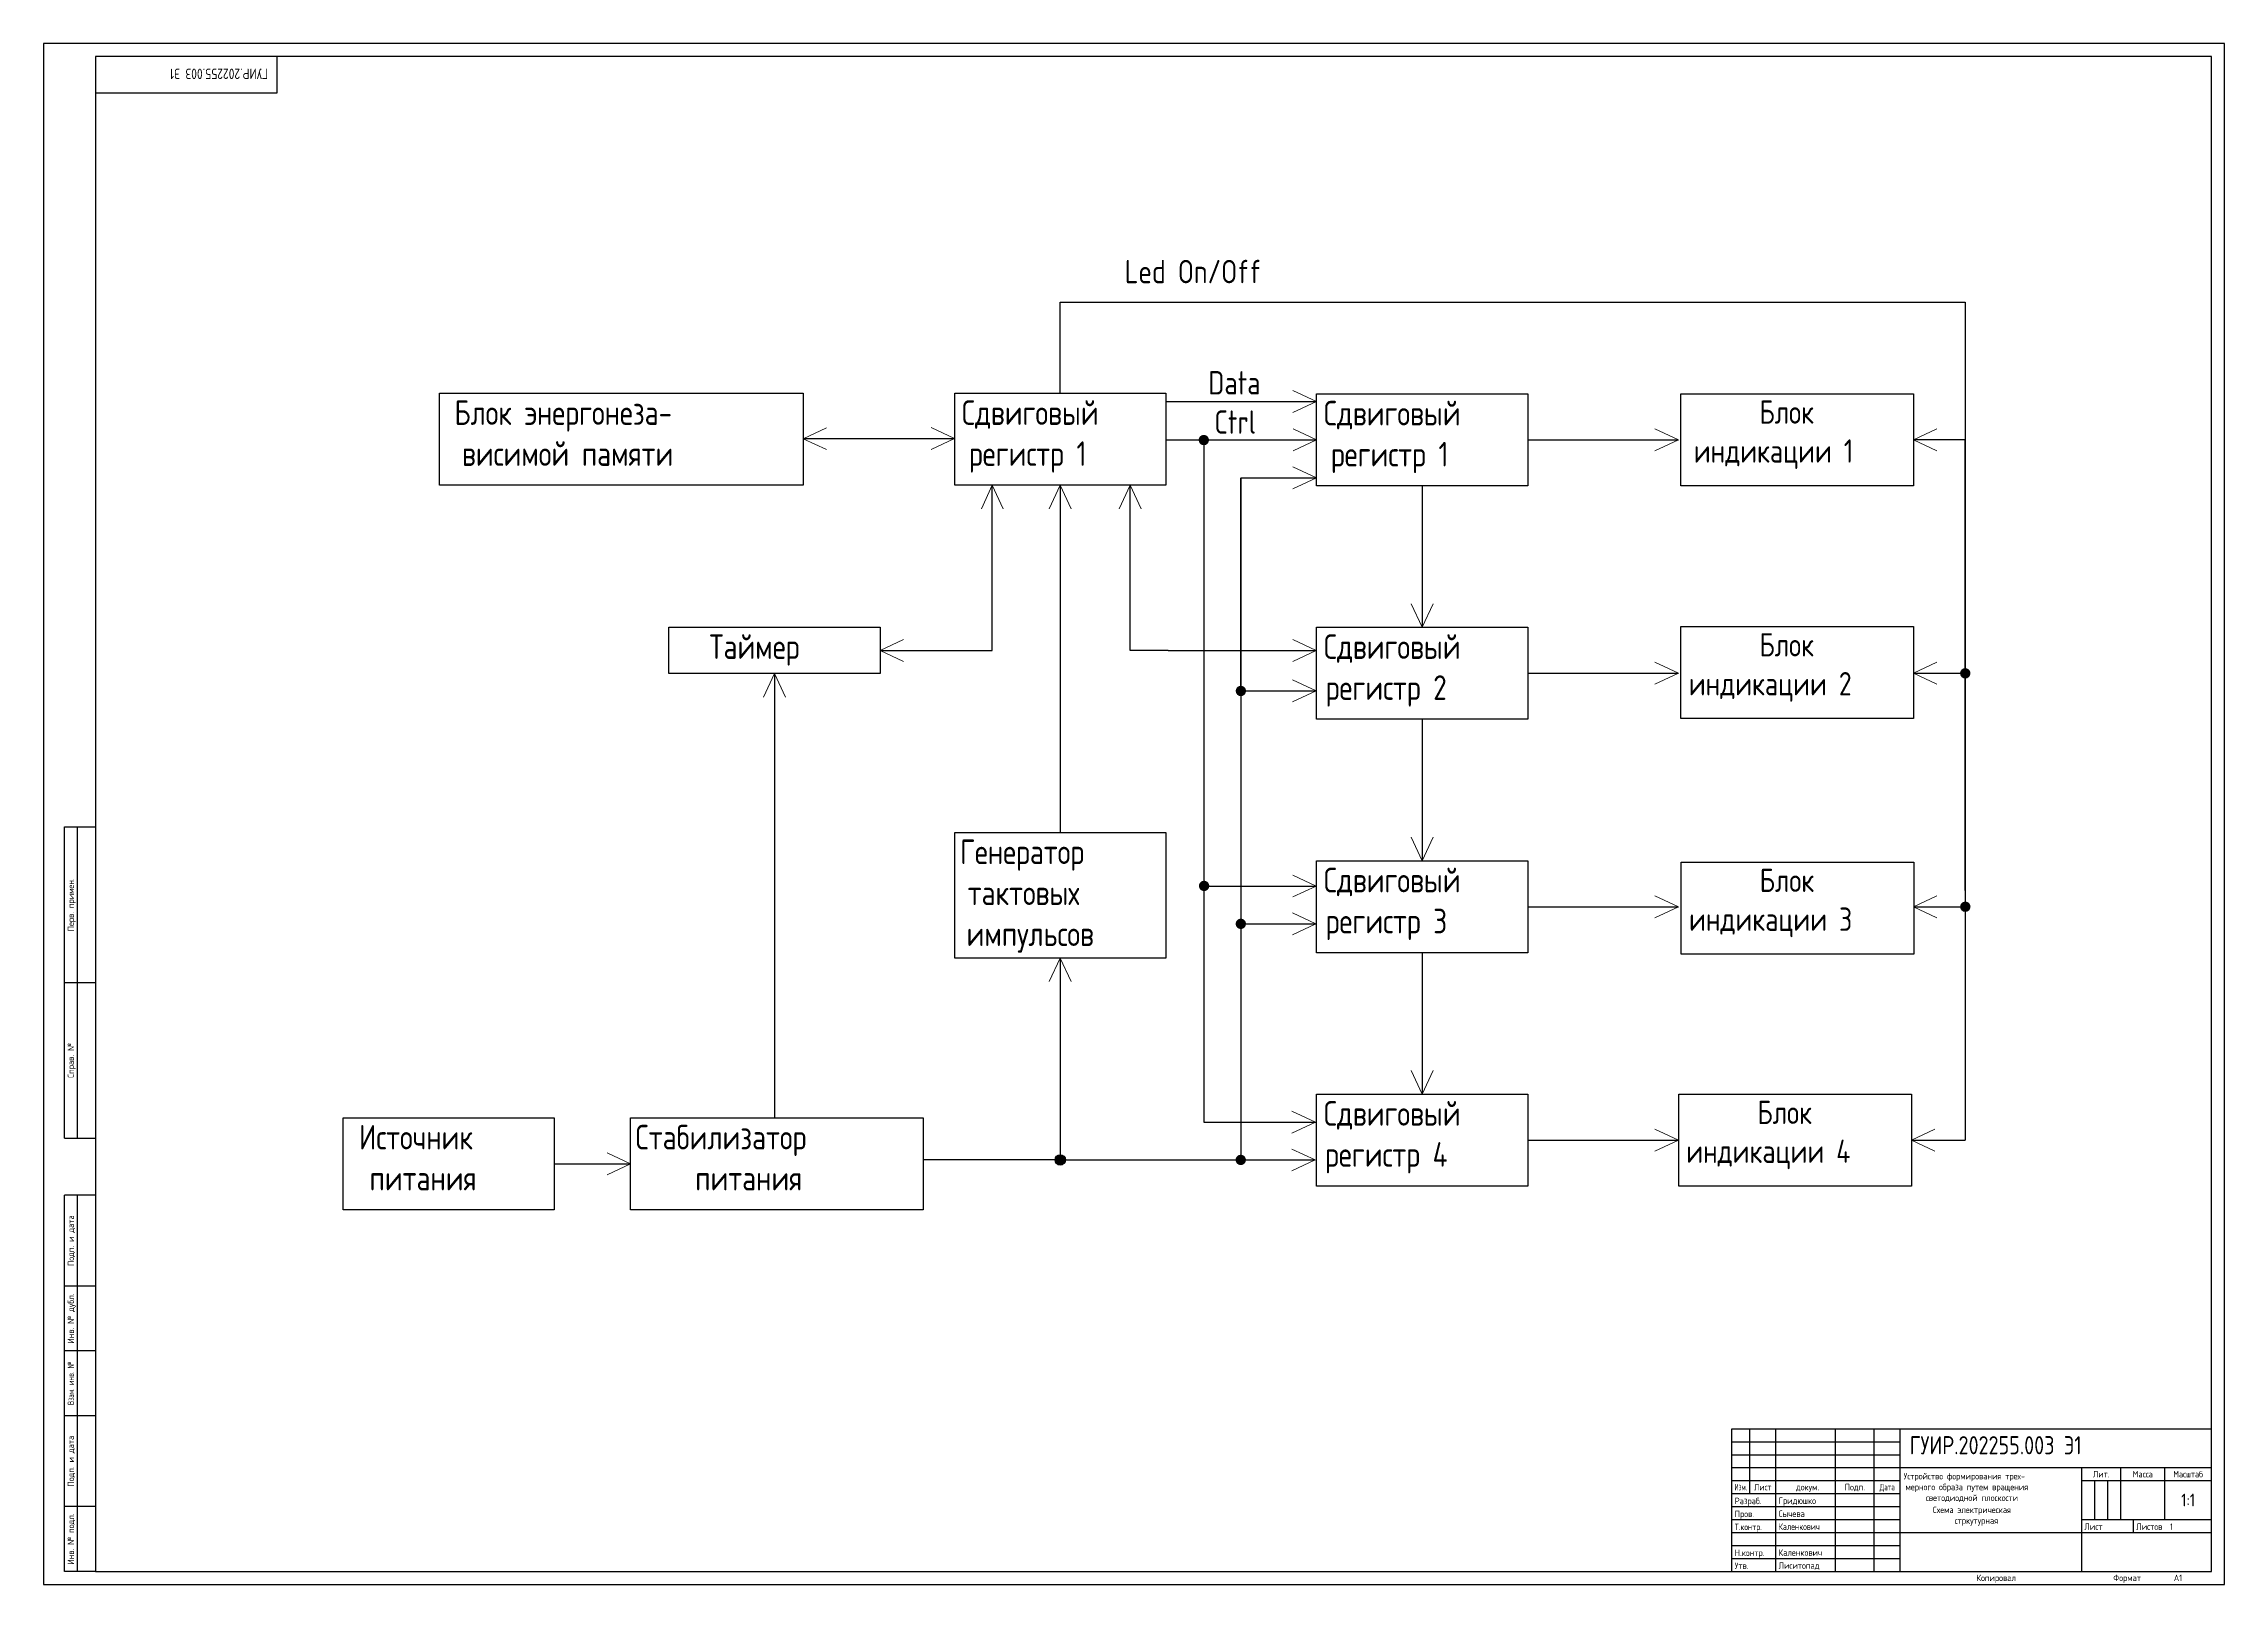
# Model space of a CAD drawing. Header units: millimetres. Extents: x 17286 to 18127, y 22740 to 23334.
import ezdxf
from ezdxf.enums import TextEntityAlignment as Align

# ---------------------------------------------------------------- set-up
doc = ezdxf.new("R2010")
doc.units = ezdxf.units.MM
for name, color, linetype, lineweight in [('0.25-STAMP', 7, 'Continuous', 25), ('0.25-TEXT', 7, 'Continuous', 25), ('0.3-STAMP', 7, 'Continuous', 30), ('Рамка А1', 10, 'Continuous', 25), ('стрелки', 7, 'Continuous', 20)]:
    doc.layers.add(name, color=color, linetype=linetype, lineweight=lineweight)
doc.styles.add('ГОСТ 2.304', font='cs_gost2304.shx')

# ---------------------------------------------------------------- blocks, each defined once
blk = doc.blocks.new('Рамка А1-горизонтально')
at = {"layer": '0.25-STAMP'}
for p, q in [((651, 55), (716, 55)), ((651, 50), (716, 50)), ((651, 45), (716, 45)), ((791, 25), (791, 40)), ((796, 25), (796, 40)), ((651, 30), (716, 30)), ((651, 25), (716, 25)), ((651, 20), (716, 20)), ((651, 15), (716, 15)), ((651, 10), (716, 10))]:
    blk.add_line(p, q, dxfattribs=at)
blk.add_lwpolyline([(0, 0), (841, 0), (841, 594), (0, 594), (0, 0)], dxfattribs=at)
at = {"layer": '0.3-STAMP'}
for p, q in [((20, 589), (20, 575)), ((90, 589), (20, 589)), ((90, 575), (90, 589)), ((20, 575), (90, 575)), ((8, 172), (8, 292)), ((8, 292), (20, 292)), ((13, 172), (13, 292)), ((20, 292), (20, 172)), ((8, 232), (20, 232)), ((8, 172), (20, 172)), ((8, 5), (8, 150)), ((20, 150), (8, 150)), ((13, 5), (13, 150)), ((20, 150), (20, 5)), ((20, 115), (8, 115)), ((20, 90), (8, 90)), ((20, 65), (8, 65)), ((651, 60), (836, 60)), ((651, 5), (651, 60)), ((658, 35), (658, 60)), ((668, 5), (668, 60)), ((691, 5), (691, 60)), ((706, 5), (706, 60)), ((716, 5), (716, 60)), ((836, 5), (836, 60)), ((716, 45), (836, 45)), ((786, 5), (786, 45)), ((801, 25), (801, 45)), ((818, 25), (818, 45)), ((651, 40), (716, 40)), ((651, 35), (716, 35)), ((786, 40), (836, 40)), ((20, 30), (8, 30)), ((716, 20), (836, 20)), ((786, 25), (836, 25)), ((806, 20), (806, 25)), ((20, 5), (8, 5)), ((651, 5), (836, 5))]:
    blk.add_line(p, q, dxfattribs=at)
blk.add_lwpolyline([(20, 5), (836, 5), (836, 589), (20, 589), (20, 5)], dxfattribs=at)
at = {"layer": '0.25-TEXT', "style": 'ГОСТ 2.304'}
for s, p in [('Перв. примен.', (10.5, 262)), ('Справ. №', (10.5, 202)), ('Подп. и дата', (10.5, 132.5)), ('Инв. № дубл.', (10.5, 102.5)), ('Подп. и дата', (10.5, 47.5)), ('Инв. № подл.', (10.5, 17.5))]:
    blk.add_text(s, height=2.5, rotation=90, dxfattribs=at).set_placement(p, align=Align.MIDDLE_CENTER)
at = {"layer": '0.25-TEXT', "style": 'ГОСТ 2.304', "width": 0.8}
blk.add_text('Взам. инв. №', height=2.5, rotation=90, dxfattribs=at).set_placement((10.5, 77.5), align=Align.MIDDLE_CENTER)
at = {"layer": '0.25-TEXT', "style": 'ГОСТ 2.304'}
for s, height, p in [('Лит.', 2.5, (793.5, 42.5)), ('Масса', 2.5, (809.5, 42.5)), (' докум.', 2.5, (679.5, 37.5)), ('Подп.', 2.5, (698.5, 37.5)), ('1:1', 5, (827, 32.5))]:
    blk.add_text(s, height=height, dxfattribs=at).set_placement(p, align=Align.MIDDLE_CENTER)
for s, width, p in [('Масштаб', 0.91954, (827, 42.5)), ('Изм.', 0.75, (654.5, 37.5)), ('Лист', 0.9, (663, 37.5)), ('Дата', 0.8, (711, 37.5))]:
    blk.add_text(s, height=2.5, dxfattribs=dict(at, width=width)).set_placement(p, align=Align.MIDDLE_CENTER)
for s, p in [('Разраб.', (652.16, 30.92)), ('Пров.', (652.16, 25.92)), ('Сычева', (669.06, 26)), ('Гридюшко', (669.06, 31)), ('Лист', (787, 21)), ('Листов  1', (807, 21)), ('Утв.', (652.16, 5.92)), ('Лиситопад', (669.06, 6)), ('A1', (821.5, 1.25))]:
    blk.add_text(s, height=2.5, dxfattribs=at).set_placement(p)
for s, width, p in [('Т.контр.', 0.9, (652.16, 20.92)), ('Каленкович', 0.9, (669.06, 21)), ('Н.контр.', 0.95, (652.16, 10.92)), ('Каленкович', 0.95, (669.06, 11))]:
    blk.add_text(s, height=2.5, dxfattribs=dict(at, width=width)).set_placement(p)
for s, p in [('Копировал', (753, 1.25)), ('Формат', (803.5, 1.25))]:
    blk.add_text(s, height=2.5, dxfattribs=at).set_placement(p, align=Align.CENTER)

msp = doc.modelspace()

# ---------------------------------------------------------------- hatches: boundary and pattern name
h = msp.add_hatch(color=256)
h.dxf.hatch_style = 1
h.paths.add_polyline_path([(17735.53, 23181.48), (17733.53, 23181.48), (17731.53, 23181.48, 1)])
h.paths.add_polyline_path([(17733.53, 23183.48), (17733.53, 23181.48), (17735.53, 23181.48, 0.414214)])
h.paths.add_polyline_path([(17733.53, 23183.48, 0.414214), (17731.53, 23181.48), (17733.53, 23181.48)])
h = msp.add_hatch(color=256)
h.dxf.hatch_style = 1
h.paths.add_polyline_path([(17749.82, 23084.74), (17747.82, 23084.74), (17745.82, 23084.74, 1)])
h.paths.add_polyline_path([(17747.82, 23086.74), (17747.82, 23084.74), (17749.82, 23084.74, 0.414214)])
h.paths.add_polyline_path([(17747.82, 23086.74, 0.414214), (17745.82, 23084.74), (17747.82, 23084.74)])
h = msp.add_hatch(color=256)
h.dxf.hatch_style = 1
h.paths.add_polyline_path([(18029.17, 23091.54), (18027.16, 23091.54), (18025.16, 23091.54, 1)])
h.paths.add_polyline_path([(18027.16, 23093.54), (18027.16, 23091.54), (18029.17, 23091.54, 0.414214)])
h.paths.add_polyline_path([(18027.16, 23093.54, 0.414214), (18025.16, 23091.54), (18027.16, 23091.54)])
h = msp.add_hatch(color=256)
h.dxf.hatch_style = 1
h.paths.add_polyline_path([(17735.64, 23009.59), (17733.64, 23009.59), (17731.64, 23009.59, 1)])
h.paths.add_polyline_path([(17733.64, 23011.59), (17733.64, 23009.59), (17735.64, 23009.59, 0.414214)])
h.paths.add_polyline_path([(17733.64, 23011.59, 0.414214), (17731.64, 23009.59), (17733.64, 23009.59)])
h = msp.add_hatch(color=256)
h.dxf.hatch_style = 1
h.paths.add_polyline_path([(18029.2, 23001.55), (18027.19, 23001.55), (18025.19, 23001.55, 1)])
h.paths.add_polyline_path([(18027.19, 23003.55), (18027.19, 23001.55), (18029.2, 23001.55, 0.414214)])
h.paths.add_polyline_path([(18027.19, 23003.55, 0.414214), (18025.19, 23001.55), (18027.19, 23001.55)])
h = msp.add_hatch(color=256)
h.dxf.hatch_style = 1
h.paths.add_polyline_path([(17749.8, 22994.96), (17747.8, 22994.96), (17745.8, 22994.96, 1)])
h.paths.add_polyline_path([(17747.8, 22996.96), (17747.8, 22994.96), (17749.8, 22994.96, 0.414214)])
h.paths.add_polyline_path([(17747.8, 22996.96, 0.414214), (17745.8, 22994.96), (17747.8, 22994.96)])
h = msp.add_hatch(color=256)
h.dxf.hatch_style = 1
h.paths.add_polyline_path([(17680.16, 22903.94), (17678.16, 22903.94), (17676.15, 22903.94, 1)])
h.paths.add_polyline_path([(17678.16, 22905.94), (17678.16, 22903.94), (17680.16, 22903.94, 0.414214)])
h.paths.add_polyline_path([(17678.16, 22905.94, 0.414214), (17676.15, 22903.94), (17678.16, 22903.94)])
h = msp.add_hatch(color=256)
h.dxf.hatch_style = 1
h.paths.add_polyline_path([(17749.78, 22903.95), (17747.78, 22903.95), (17745.77, 22903.95, 1)])
h.paths.add_polyline_path([(17747.78, 22905.95), (17747.78, 22903.95), (17749.78, 22903.95, 0.414214)])
h.paths.add_polyline_path([(17747.78, 22905.95, 0.414214), (17745.77, 22903.95), (17747.78, 22903.95)])

# ---------------------------------------------------------------- linework, layer by layer
for p, q in [((17678.16, 23199.51), (17678.16, 23234.63)), ((17678.16, 23234.63), (18027.19, 23234.63)), ((18027.19, 23234.63), (18027.19, 23181.57)), ((17718.86, 23196.34), (17776.96, 23196.34)), ((17579.35, 23182.07), (17637.44, 23182.07)), ((17718.95, 23181.57), (17777.04, 23181.57)), ((17733.57, 23181.57), (17733.57, 22918.56)), ((17858.45, 23181.57), (17916.55, 23181.57)), ((18027.19, 23181.57), (18007.19, 23181.57)), ((18027.19, 23007.82), (18027.19, 23181.57)), ((18027.19, 23181.57), (18027.19, 23091.57)), ((17651.96, 23100.37), (17651.96, 23164.08)), ((17678.16, 23164.08), (17678.16, 23030.2)), ((17705.15, 23100.39), (17705.15, 23164.09)), ((17747.77, 23084.77), (17747.77, 23166.95)), ((17747.77, 23166.95), (17747.77, 22903.94)), ((17747.91, 23166.95), (17776.96, 23166.95)), ((17817.75, 23163.85), (17817.75, 23109.29)), ((17608.66, 23100.36), (17651.96, 23100.37)), ((17719.84, 23100.37), (17705.15, 23100.37)), ((17719.84, 23100.37), (17733.57, 23100.37)), ((17733.57, 23100.37), (17776.9, 23100.37)), ((17567.95, 23091.46), (17567.95, 22981.75)), ((17858.45, 23091.57), (17916.55, 23091.57)), ((18007.19, 23091.57), (18027.19, 23091.57)), ((18027.19, 23091.57), (18027.19, 23001.57)), ((17747.77, 23084.77), (17776.82, 23084.77)), ((17817.75, 23073.85), (17817.75, 23019.29)), ((17733.57, 23009.56), (17776.87, 23009.56)), ((17858.45, 23001.57), (17916.55, 23001.57)), ((18007.19, 23001.57), (18027.19, 23001.57)), ((18027.19, 23001.57), (18027.19, 22911.57)), ((17747.74, 22994.94), (17776.79, 22994.94)), ((17567.95, 22981.75), (17567.95, 22920.18)), ((17678.16, 22981.75), (17678.16, 22903.94)), ((17817.75, 22983.89), (17817.75, 22929.33)), ((17733.57, 22918.56), (17776.59, 22918.56)), ((17858.45, 22911.61), (17916.55, 22911.61)), ((18006.41, 22911.61), (18027.19, 22911.57)), ((17482.99, 22902.46), (17512.48, 22902.46)), ((17678.16, 22903.94), (17625.35, 22903.94)), ((17678.16, 22903.94), (17747.77, 22903.94)), ((17747.77, 22903.94), (17776.5, 22903.94))]:
    msp.add_line(p, q)
for points in [[(17438.78, 23199.51), (17578.97, 23199.51), (17578.97, 23164.08), (17438.78, 23164.08)], [(17637.45, 23199.51), (17718.86, 23199.51), (17718.86, 23164.08), (17637.45, 23164.08)], [(17777.04, 23199.29), (17858.45, 23199.29), (17858.45, 23163.85), (17777.04, 23163.85)], [(17917.55, 23199.29), (18007.19, 23199.29), (18007.19, 23163.85), (17917.55, 23163.85)], [(17527.24, 23109.29), (17608.66, 23109.29), (17608.66, 23091.46), (17527.24, 23091.46)], [(17777.04, 23109.29), (17858.45, 23109.29), (17858.45, 23073.85), (17777.04, 23073.85)], [(17917.55, 23109.57), (18007.19, 23109.57), (18007.19, 23074.13), (17917.55, 23074.13)], [(17637.45, 23030.2), (17718.86, 23030.2), (17718.86, 22981.75), (17637.45, 22981.75)], [(17777.04, 23019.29), (17858.45, 23019.29), (17858.45, 22983.85), (17777.04, 22983.85)], [(17917.65, 23018.77), (18007.29, 23018.77), (18007.29, 22983.34), (17917.65, 22983.34)], [(17777.04, 22929.33), (17858.45, 22929.33), (17858.45, 22893.89), (17777.04, 22893.89)], [(17916.77, 22929.33), (18006.41, 22929.33), (18006.41, 22893.89), (17916.77, 22893.89)], [(17401.57, 22920.18), (17482.99, 22920.18), (17482.99, 22884.74), (17401.57, 22884.74)], [(17512.48, 22920.18), (17625.35, 22920.18), (17625.35, 22884.74), (17512.48, 22884.74)]]:
    msp.add_lwpolyline(points, close=True)
msp.add_circle((17678.16, 22903.94), 2)
at = {"layer": 'стрелки'}
for p, q in [((17776.96, 23196.34), (17767.89, 23200.56)), ((17776.96, 23196.34), (17767.89, 23192.11)), ((17578.97, 23182.01), (17588.03, 23186.24)), ((17578.97, 23182.01), (17588.03, 23177.79)), ((17637.44, 23182.07), (17628.38, 23186.3)), ((17637.44, 23182.07), (17628.38, 23177.85)), ((17777.04, 23181.57), (17767.98, 23185.8)), ((17777.04, 23181.57), (17767.98, 23177.34)), ((17916.55, 23181.57), (17907.48, 23185.8)), ((17916.55, 23181.57), (17907.48, 23177.34)), ((18007.19, 23181.57), (18016.25, 23185.8)), ((18007.19, 23181.57), (18016.25, 23177.34)), ((17776.96, 23166.95), (17767.89, 23171.18)), ((17651.96, 23164.08), (17647.74, 23155.01)), ((17651.96, 23164.08), (17656.19, 23155.01)), ((17678.16, 23164.08), (17673.93, 23155.01)), ((17678.16, 23164.08), (17682.38, 23155.01)), ((17705.15, 23164.08), (17700.92, 23155.01)), ((17705.15, 23164.08), (17709.37, 23155.01)), ((17776.96, 23166.95), (17767.89, 23162.72)), ((17817.75, 23109.29), (17813.52, 23118.35)), ((17817.75, 23109.29), (17821.97, 23118.35)), ((17608.66, 23100.37), (17617.72, 23104.6)), ((17776.9, 23100.37), (17767.84, 23104.6)), ((17608.66, 23100.37), (17617.72, 23096.15)), ((17776.9, 23100.37), (17767.84, 23096.15)), ((17916.55, 23091.57), (17907.48, 23095.8)), ((18007.19, 23091.57), (18016.25, 23095.8)), ((17567.95, 23091.46), (17563.73, 23082.4)), ((17567.95, 23091.46), (17572.18, 23082.4)), ((17776.82, 23084.77), (17767.76, 23088.99)), ((17916.55, 23091.57), (17907.48, 23087.34)), ((18007.19, 23091.57), (18016.25, 23087.34)), ((17776.82, 23084.77), (17767.76, 23080.54)), ((17817.75, 23019.29), (17813.52, 23028.35)), ((17817.75, 23019.29), (17821.97, 23028.35)), ((17776.87, 23009.56), (17767.81, 23013.79)), ((17776.87, 23009.56), (17767.81, 23005.34)), ((17916.55, 23001.57), (17907.48, 23005.8)), ((17916.55, 23001.57), (17907.48, 22997.34)), ((18007.19, 23001.57), (18016.25, 23005.8)), ((18007.19, 23001.57), (18016.25, 22997.34)), ((17776.79, 22994.94), (17767.72, 22999.17)), ((17776.79, 22994.94), (17767.72, 22990.72)), ((17678.16, 22981.75), (17673.93, 22972.69)), ((17678.16, 22981.75), (17682.38, 22972.69)), ((17817.75, 22929.33), (17813.52, 22938.39)), ((17817.75, 22929.33), (17821.97, 22938.39)), ((17776.59, 22918.56), (17767.52, 22922.79)), ((17776.59, 22918.56), (17767.52, 22914.33)), ((17916.55, 22911.61), (17907.48, 22915.84)), ((17916.55, 22911.61), (17907.48, 22907.38)), ((18006.41, 22911.61), (18015.47, 22915.84)), ((18006.41, 22911.61), (18015.47, 22907.38)), ((17512.48, 22902.46), (17503.42, 22906.69)), ((17512.48, 22902.46), (17503.42, 22898.24)), ((17776.5, 22903.94), (17767.44, 22908.17)), ((17776.5, 22903.94), (17767.44, 22899.71))]:
    msp.add_line(p, q, dxfattribs=at)

# ---------------------------------------------------------------- block references
at = {"layer": 'Рамка А1'}
msp.add_blockref('Рамка А1-горизонтально', (17286.11, 22740.32), dxfattribs=at)

# ---------------------------------------------------------------- texts
at = {"insert": (17372.68, 23320.67), "char_height": 4, "attachment_point": 1, "rotation": 180, "style": 'ГОСТ 2.304'}
msp.add_mtext_dynamic_manual_height_columns('ГУИР.202255.003 Э1', width=113.913, gutter_width=12.5, heights=[0], dxfattribs=at)
at = {"attachment_point": 1, "style": 'ГОСТ 2.304'}
for s, width, insert, char_height in [('Led On/Off', 97.2767, (17703.05, 23250.94), 9), ('Data', 37.7549, (17735.22, 23208.06), 9), ('\\pi0.50164;Блок энергонеза-\\P\\pi3.4355;висимой памяти', 130.0914, (17444, 23196.81), 9.4785), ('\\pi26.906;Сдвиговый \\P\\pi29.614;регистр 1', 130.0914, (17613.31, 23196.81), 9.4785), ('\\pi26.906;Сдвиговый \\P\\pi29.614;регистр 1', 130.0914, (17752.9, 23196.59), 9.4785), ('\\pi50.046;Блок \\P\\pi24.76;индикации 1', 130.0914, (17897.71, 23196.79), 9), ('Ctrl', 37.7549, (17737.6, 23192.93), 9), ('\\pi39.77;Таймер', 130.0914, (17503.11, 23106.59), 9.4785), ('\\pi26.906;Сдвиговый \\P\\pi27.583;регистр 2', 130.0914, (17752.9, 23106.59), 9.4785), ('\\pi50.046;Блок \\P\\pi22.831;индикации 2', 130.0914, (17897.71, 23107.06), 9), ('\\pi26.229;Генератор\\P\\pi29.163;тактовых\\P\\pi28.711;импульсов', 130.0914, (17613.31, 23027.5), 9.4785), ('\\pi26.906;Сдвиговый \\P\\pi27.583;регистр 3', 130.0914, (17752.9, 23016.59), 9.4785), ('\\pi50.046;Блок \\P\\pi22.831;индикации 3', 130.0914, (17897.81, 23016.27), 9), ('\\pi26.906;Сдвиговый \\P\\pi27.357;регистр 4', 130.0914, (17752.9, 22926.63), 9.4785), ('\\pi50.046;Блок \\P\\pi22.617;индикации 4', 130.0914, (17896.93, 22926.82), 9), ('\\pi30.291;Источник \\P\\pi34.353;питания', 130.0914, (17377.44, 22917.48), 9.4785), ('\\pi11.334;Стабилизатор\\P\\pi34.353;питания', 130.0914, (17503.03, 22917.48), 9.4785), ('ГУИР.202255.003 Э1', 113.913, (18005.73, 22797.47), 7), ('\\pi1.3095;Устройство формирования трех- \\P\\pi2.0238;мерного образа путем вращения \\P\\pi9.881;светодиодной плоскости', 70, (18002.11, 22783.28), 2.5), ('\\pi12.563;Схема электрическая \\P\\pi20.956;стркутурная ', 66.5543, (18002.11, 22770.32), 2.5)]:
    msp.add_mtext_dynamic_manual_height_columns(s, width=width, gutter_width=12.5, heights=[0], dxfattribs=dict(at, insert=insert, char_height=char_height))

doc.saveas('drawing.dxf')
